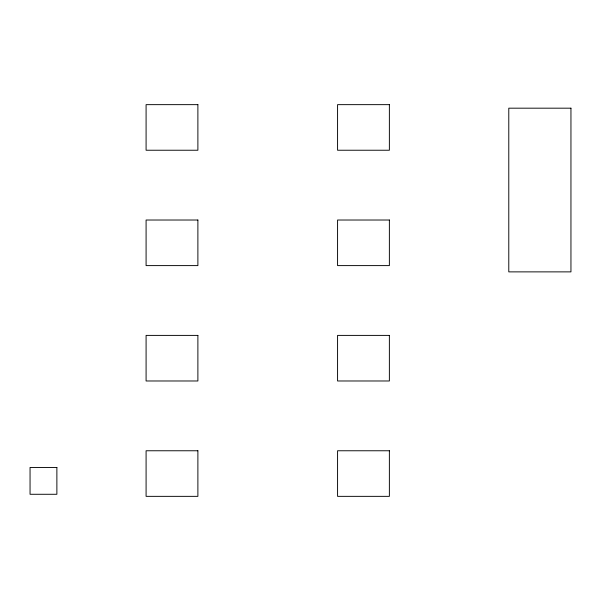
<?xml version="1.0" encoding="UTF-8"?>
<svg xmlns="http://www.w3.org/2000/svg" width="601" height="601" viewBox="0 0 601 601"><rect width="100%" height="100%" fill="white"/><g stroke="black" fill="none" stroke-linecap="round" stroke-linejoin="round"><path stroke-width="0.9" d="M197.887 104.649L146.088 104.649L146.088 150.235L197.887 150.235L197.887 104.649M389.373 104.649L337.574 104.649L337.574 150.235L389.373 150.235L389.373 104.649M570.95 108.18L508.784 108.18L508.784 271.877L570.95 271.877L570.95 108.18M197.887 220.019L146.088 220.019L146.088 265.604L197.887 265.604L197.887 220.019M389.373 220.019L337.574 220.019L337.574 265.604L389.373 265.604L389.373 220.019M197.887 335.396L146.088 335.396L146.088 380.981L197.887 380.981L197.887 335.396M389.373 335.396L337.574 335.396L337.574 380.981L389.373 380.981L389.373 335.396M197.887 450.765L146.088 450.765L146.088 496.351L197.887 496.351L197.887 450.765M389.373 450.765L337.574 450.765L337.574 496.351L389.373 496.351L389.373 450.765M56.877 467.45L30.05 467.45L30.05 494.277L56.877 494.277L56.877 467.45"/></g></svg>
